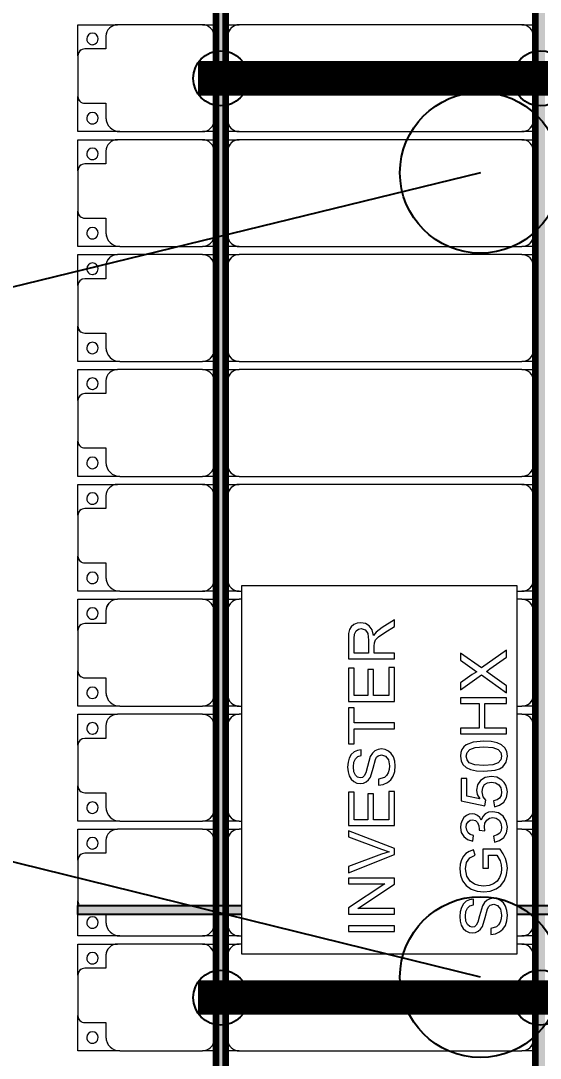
# Model space of a CAD drawing. Header units: millimetres. Extents: x 312848 to 517332, y -142134 to -35114.
# Drawn here: x 324284 to 326545, y -71592 to -67078 of the extents above; entities that cross this region are included whole.
import ezdxf

# ---------------------------------------------------------------- set-up
doc = ezdxf.new("R2010")
doc.units = ezdxf.units.MM
for name, color, linetype, lineweight in [('A-ANNO-DIMS', 211, 'Continuous', 9), ('A-ANNO-DIMS-500', 211, 'Continuous', 9), ('A-GENM', 13, 'Continuous', 9), ('S-BEAM', 12, 'Continuous', 9)]:
    doc.layers.add(name, color=color, linetype=linetype, lineweight=lineweight)
for name, color, linetype in [('GC-BICH NEO', 6, 'Continuous'), ('GC-DAY NEO', 5, 'Continuous'), ('GC-HOP 40x60 GIA CUONG', 1, 'Continuous')]:
    doc.layers.add(name, color=color, linetype=linetype)
doc.styles.add('Trebuchet MS', font='trebuc.ttf', dxfattribs={"width": 0.8, "height": 1500})
doc.dimstyles.new('Arc_Length_-_3mm_Trebuchet_MS_3', dxfattribs={"dimscale": 304.8, "dimtxt": 1546.42636, "dimasz": 1.64042, "dimexe": 2.46063, "dimexo": 2.46063, "dimgap": 0.492126, "dimtad": 1, "dimdec": 0, "dimrnd": 10, "dimzin": 0, "dimdsep": 46, "dimtxsty": 'Trebuchet MS', "dimblk1": 'OBLIQUE', "dimblk2": 'OBLIQUE', "dimsah": 1, "dimcen": 0.09, "dimdle": 1.64042, "dimazin": 0, "dimtfac": 1, "dimtdec": 4, "dimtix": 1, "dimtmove": 0, "dimatfit": 3, "dimfxl": 1, "dimtvp": 1, "dimtfill": 1, "dimtolj": 1, "dimtzin": 0, "dimarcsym": 2})

# ---------------------------------------------------------------- blocks, each defined once
blk = doc.blocks.new('Invester - SG-510HX-69669-KHUNG KẾT CẤU BÈ PIN 3')
at = {"layer": 'A-GENM', "color": 7}
for p, q in [((800, 600), (-800, 600)), ((-800, 600), (-800, -600)), ((800, -600), (800, 600)), ((-8, 136.5), (-25.7, 131.4)), ((11.6, 138.2), (-8, 136.5)), ((32.8, 136.5), (11.6, 138.2)), ((51.3, 131.1), (32.8, 136.5)), ((-678.2, 135.1), (-703.4, 135.1)), ((-703.4, 135.1), (-703.4, -65.8)), ((-678.2, -65.8), (-678.2, 135.1)), ((-601.1, 135.1), (-628, 135.1)), ((-628, 135.1), (-628, -65.8)), ((-602.9, -65.8), (-602.9, 93.4)), ((-602.9, 93.4), (-497.9, -65.8)), ((-496.2, -24.1), (-601.1, 135.1)), ((-471, 135.1), (-496.2, 135.1)), ((-496.2, 135.1), (-496.2, -24.1)), ((-471, -65.8), (-471, 135.1)), ((-420.8, 135.1), (-447.7, 135.1)), ((-447.7, 135.1), (-367.8, -65.8)), ((-367.3, -9.6), (-420.8, 135.1)), ((-292.1, 135.1), (-345.8, -9.6)), ((-341.9, -65.8), (-265.3, 135.1)), ((-265.3, 135.1), (-292.1, 135.1)), ((-97.5, 135.1), (-241.9, 135.1)), ((-241.9, 135.1), (-241.9, -65.8)), ((-216.8, 50.3), (-216.8, 110)), ((-216.8, 110), (-97.5, 110)), ((-97.5, 110), (-97.5, 135.1)), ((-57.6, 97.6), (-59.8, 82.9)), ((-51.1, 111.3), (-57.6, 97.6)), ((-40.4, 123), (-51.1, 111.3)), ((-25.7, 131.4), (-40.4, 123)), ((-34.7, 83.7), (-31.9, 95)), ((-31.9, 95), (-23.4, 104.5)), ((-23.4, 104.5), (-8.8, 111)), ((-8.8, 111), (12.5, 113.1)), ((12.5, 113.1), (33.4, 111)), ((33.4, 111), (48.4, 104.4)), ((48.4, 104.4), (58, 93.6)), ((66.5, 122.2), (51.3, 131.1)), ((58, 93.6), (62.6, 78.6)), ((77.8, 110), (66.5, 122.2)), ((84.9, 95.2), (77.8, 110)), ((87.7, 78.6), (84.9, 95.2)), ((269.8, 135.1), (112.9, 135.1)), ((112.9, 135.1), (112.9, 110)), ((112.9, 110), (178.8, 110)), ((178.8, 110), (178.8, -65.8)), ((203.9, -65.8), (203.9, 110)), ((203.9, 110), (269.8, 110)), ((269.8, 110), (269.8, 135.1)), ((442.5, 135.1), (298.1, 135.1)), ((298.1, 135.1), (298.1, -65.8)), ((323.2, 50.3), (323.2, 110)), ((323.2, 110), (442.5, 110)), ((442.5, 110), (442.5, 135.1)), ((569.9, 135.1), (483.3, 135.1)), ((483.3, 135.1), (483.3, -65.8)), ((508.4, 47.2), (508.4, 110)), ((508.4, 110), (570.9, 110)), ((593.1, 133.8), (569.9, 135.1)), ((570.9, 110), (590.8, 107.8)), ((590.8, 107.8), (604.5, 101.3)), ((610.1, 129.7), (593.1, 133.8)), ((604.5, 101.3), (612.5, 91.4)), ((622.4, 122.2), (610.1, 129.7)), ((612.5, 91.4), (615.1, 79.2)), ((632, 110.5), (622.4, 122.2)), ((638.2, 96), (632, 110.5)), ((640.2, 80.1), (638.2, 96)), ((-103.8, 50.3), (-216.8, 50.3)), ((-103.8, 25.2), (-103.8, 50.3)), ((-59.8, 82.9), (-58, 69.8)), ((-58, 69.8), (-52.8, 58)), ((-52.8, 58), (-43.9, 47.7)), ((-43.9, 47.7), (-31.4, 39.3)), ((-32.7, 74), (-34.7, 83.7)), ((-26.7, 66.2), (-32.7, 74)), ((-12.5, 59.3), (-26.7, 66.2)), ((14.3, 52.2), (-12.5, 59.3)), ((58.8, 39.6), (14.3, 52.2)), ((62.6, 78.6), (87.7, 78.6)), ((436.2, 50.3), (323.2, 50.3)), ((436.2, 25.2), (436.2, 50.3)), ((564.6, 47.2), (508.4, 47.2)), ((593.3, 50.8), (564.6, 47.2)), ((602.7, 55.4), (593.3, 50.8)), ((609.6, 62.1), (602.7, 55.4)), ((615.1, 79.2), (609.6, 62.1)), ((626.6, 43.9), (636.8, 60.3)), ((636.8, 60.3), (640.2, 80.1)), ((-216.8, -40.7), (-216.8, 25.2)), ((-216.8, 25.2), (-103.8, 25.2)), ((-66.1, 3.3), (-63.1, -17)), ((-41, 3.3), (-66.1, 3.3)), ((-32.9, -21.9), (-41, 3.3)), ((-31.4, 39.3), (8, 26.9)), ((8, 26.9), (44.5, 17.3)), ((44.5, 17.3), (55.2, 12.1)), ((55.2, 12.1), (61.6, 5.9)), ((73.1, 30.5), (58.8, 39.6)), ((61.6, 5.9), (65.8, -9.8)), ((83.1, 19.3), (73.1, 30.5)), ((88.9, 6), (83.1, 19.3)), ((90.9, -9.1), (88.9, 6)), ((323.2, -40.7), (323.2, 25.2)), ((323.2, 25.2), (436.2, 25.2)), ((508.4, -65.8), (508.4, 22.1)), ((508.4, 22.1), (538.7, 22.1)), ((538.7, 22.1), (553.3, 21.2)), ((553.3, 21.2), (565.2, 16.4)), ((565.2, 16.4), (578.5, 3.4)), ((578.5, 3.4), (597.4, -24.2)), ((584.6, 25.2), (609.3, 31.9)), ((598.9, 14.5), (584.6, 25.2)), ((619.2, -11.4), (598.9, 14.5)), ((609.3, 31.9), (626.6, 43.9)), ((-356.5, -42.3), (-367.3, -9.6)), ((-345.8, -9.6), (-356.5, -42.3)), ((-94.3, -40.7), (-216.8, -40.7)), ((-94.3, -65.8), (-94.3, -40.7)), ((-63.1, -17), (-55.2, -35.1)), ((-55.2, -35.1), (-43, -49.9)), ((-24.7, -30.8), (-32.9, -21.9)), ((-13.1, -37.8), (-24.7, -30.8)), ((1.1, -42.3), (-13.1, -37.8)), ((17, -43.8), (1.1, -42.3)), ((43.3, -39.2), (17, -43.8)), ((60.2, -26.6), (43.3, -39.2)), ((65.8, -9.8), (60.2, -26.6)), ((70.9, -51.7), (81.9, -39.2)), ((81.9, -39.2), (88.6, -24.6)), ((88.6, -24.6), (90.9, -9.1)), ((445.6, -40.7), (323.2, -40.7)), ((445.6, -65.8), (445.6, -40.7)), ((597.4, -24.2), (623.5, -65.8)), ((652.7, -65.8), (619.2, -11.4)), ((-703.4, -65.8), (-678.2, -65.8)), ((-628, -65.8), (-602.9, -65.8)), ((-497.9, -65.8), (-471, -65.8)), ((-367.8, -65.8), (-341.9, -65.8)), ((-241.9, -65.8), (-94.3, -65.8)), ((-43, -49.9), (-26.9, -60.5)), ((-26.9, -60.5), (-6.6, -66.8)), ((-6.6, -66.8), (18, -68.9)), ((18, -68.9), (38, -67)), ((38, -67), (56, -61.1)), ((56, -61.1), (70.9, -51.7)), ((178.8, -65.8), (203.9, -65.8)), ((298.1, -65.8), (445.6, -65.8)), ((483.3, -65.8), (508.4, -65.8)), ((623.5, -65.8), (652.7, -65.8)), ((-675.5, -356.5), (-690.2, -364.9)), ((-657.8, -351.4), (-675.5, -356.5)), ((-638.3, -349.7), (-657.8, -351.4)), ((-617.1, -351.4), (-638.3, -349.7)), ((-598.5, -356.8), (-617.1, -351.4)), ((-583.3, -365.7), (-598.5, -356.8)), ((-458.6, -352.7), (-483.3, -362)), ((-430.4, -349.7), (-458.6, -352.7)), ((-409.7, -351.4), (-430.4, -349.7)), ((-391.1, -356.8), (-409.7, -351.4)), ((-375.4, -365.3), (-391.1, -356.8)), ((-272.4, -356.3), (-290.4, -366.8)), ((-250.5, -352.8), (-272.4, -356.3)), ((-234.7, -354.5), (-250.5, -352.8)), ((-220.2, -359.7), (-234.7, -354.5)), ((-208, -367.8), (-220.2, -359.7)), ((-135.1, -355.9), (-157.1, -459.5)), ((-37.8, -355.9), (-135.1, -355.9)), ((-37.8, -381), (-37.8, -355.9)), ((39.3, -355.5), (22.9, -363.7)), ((59.5, -352.8), (39.3, -355.5)), ((75, -354.4), (59.5, -352.8)), ((88.8, -359.3), (75, -354.4)), ((100.4, -367.2), (88.8, -359.3)), ((181.9, -352.8), (156.8, -352.8)), ((156.8, -352.8), (156.8, -553.7)), ((181.9, -434.4), (181.9, -352.8)), ((313.8, -352.8), (288.7, -352.8)), ((288.7, -352.8), (288.7, -434.4)), ((313.8, -553.7), (313.8, -352.8)), ((378.4, -352.8), (348.3, -352.8)), ((348.3, -352.8), (413.1, -444.2)), ((414.9, -404.3), (378.4, -352.8)), ((477.8, -352.8), (441.6, -403.9)), ((443.5, -444.6), (508.4, -352.8)), ((508.4, -352.8), (477.8, -352.8)), ((-707.5, -390.3), (-709.6, -405)), ((-709.6, -405), (-707.9, -418.1)), ((-700.9, -376.6), (-707.5, -390.3)), ((-690.2, -364.9), (-700.9, -376.6)), ((-684.5, -404.2), (-681.7, -392.9)), ((-682.5, -413.9), (-684.5, -404.2)), ((-681.7, -392.9), (-673.2, -383.4)), ((-673.2, -383.4), (-658.6, -376.9)), ((-658.6, -376.9), (-637.3, -374.8)), ((-637.3, -374.8), (-616.4, -376.9)), ((-616.4, -376.9), (-601.4, -383.5)), ((-601.4, -383.5), (-591.8, -394.3)), ((-591.8, -394.3), (-587.2, -409.3)), ((-572, -377.9), (-583.3, -365.7)), ((-564.9, -392.7), (-572, -377.9)), ((-562.1, -409.3), (-564.9, -392.7)), ((-518.5, -399.6), (-527.6, -425.9)), ((-503.5, -377.5), (-518.5, -399.6)), ((-483.3, -362), (-503.5, -377.5)), ((-497.7, -413.8), (-484.8, -394.4)), ((-484.8, -394.4), (-462.9, -380.2)), ((-462.9, -380.2), (-430.8, -374.8)), ((-430.8, -374.8), (-402.5, -379.8)), ((-402.5, -379.8), (-383, -393.2)), ((-383, -393.2), (-371.5, -416.4)), ((-363.6, -376.7), (-375.4, -365.3)), ((-354.8, -391.3), (-363.6, -376.7)), ((-348.4, -409.9), (-354.8, -391.3)), ((-303.6, -383.6), (-310.9, -406.2)), ((-310.9, -406.2), (-285.8, -409.3)), ((-290.4, -366.8), (-303.6, -383.6)), ((-285.8, -409.3), (-281.4, -395.6)), ((-281.4, -395.6), (-273.5, -385.8)), ((-273.5, -385.8), (-262.8, -379.9)), ((-262.8, -379.9), (-249.6, -377.9)), ((-249.6, -377.9), (-236.4, -379.8)), ((-236.4, -379.8), (-225.9, -385.7)), ((-225.9, -385.7), (-219.1, -394.5)), ((-216.8, -405.3), (-219.9, -418.3)), ((-219.1, -394.5), (-216.8, -405.3)), ((-199, -378.5), (-208, -367.8)), ((-193.5, -390.8), (-199, -378.5)), ((-191.7, -403.9), (-193.5, -390.8)), ((-193.4, -416), (-191.7, -403.9)), ((-125.6, -436.4), (-114.8, -381)), ((-114.8, -381), (-37.8, -381)), ((0.9, -397.1), (-4.6, -422.7)), ((10.1, -377.5), (0.9, -397.1)), ((22.9, -363.7), (10.1, -377.5)), ((21.7, -415.8), (30.8, -391.3)), ((30.8, -391.3), (43.5, -381.3)), ((43.5, -381.3), (59.2, -377.9)), ((59.2, -377.9), (75.8, -381.7)), ((75.8, -381.7), (88.9, -393.2)), ((88.9, -393.2), (97.5, -416.2)), ((109.1, -377.9), (100.4, -367.2)), ((120.8, -407.7), (109.1, -377.9)), ((427.2, -424.4), (414.9, -404.3)), ((441.6, -403.9), (427.2, -424.4)), ((-707.9, -418.1), (-702.6, -429.9)), ((-702.6, -429.9), (-693.7, -440.2)), ((-693.7, -440.2), (-681.2, -448.6)), ((-676.5, -421.7), (-682.5, -413.9)), ((-681.2, -448.6), (-641.9, -461)), ((-662.3, -428.6), (-676.5, -421.7)), ((-635.5, -435.7), (-662.3, -428.6)), ((-591.1, -448.3), (-635.5, -435.7)), ((-576.8, -457.4), (-591.1, -448.3)), ((-587.2, -409.3), (-562.1, -409.3)), ((-527.6, -425.9), (-530.7, -454.2)), ((-505.6, -453.2), (-503.6, -432.7)), ((-503.6, -432.7), (-497.7, -413.8)), ((-345.5, -450.1), (-427.1, -450.1)), ((-427.1, -450.1), (-427.1, -475.2)), ((-371.5, -416.4), (-348.4, -409.9)), ((-345.5, -525.2), (-345.5, -450.1)), ((-261.9, -434.4), (-264.7, -459.5)), ((-257.9, -434.7), (-261.9, -434.4)), ((-242.9, -432.9), (-257.9, -434.7)), ((-229.4, -427.5), (-242.9, -432.9)), ((-219.9, -418.3), (-229.4, -427.5)), ((-219.2, -443.6), (-207.3, -436.4)), ((-203.5, -450), (-219.2, -443.6)), ((-207.3, -436.4), (-198.6, -427)), ((-191.9, -460.8), (-203.5, -450)), ((-198.6, -427), (-193.4, -416)), ((-132, -462.7), (-117.9, -451.3)), ((-107.7, -425.5), (-125.6, -436.4)), ((-117.9, -451.3), (-95.9, -447)), ((-88.9, -421.9), (-107.7, -425.5)), ((-95.9, -447), (-77.3, -449.7)), ((-65.4, -426.4), (-88.9, -421.9)), ((-77.3, -449.7), (-64, -457.9)), ((-45.9, -439.9), (-65.4, -426.4)), ((-32.8, -460.4), (-45.9, -439.9)), ((-4.6, -422.7), (-6.4, -454.9)), ((18.7, -454.8), (21.7, -415.8)), ((97.5, -416.2), (100.3, -454.8)), ((125.4, -454.9), (120.8, -407.7)), ((288.7, -434.4), (181.9, -434.4)), ((413.1, -444.2), (335.7, -553.7)), ((521, -553.7), (443.5, -444.6)), ((-715.9, -484.6), (-712.9, -504.9)), ((-690.8, -484.6), (-715.9, -484.6)), ((-682.7, -509.8), (-690.8, -484.6)), ((-641.9, -461), (-605.3, -470.6)), ((-605.3, -470.6), (-594.6, -475.8)), ((-594.6, -475.8), (-588.2, -482)), ((-588.2, -482), (-584.1, -497.7)), ((-566.8, -468.6), (-576.8, -457.4)), ((-560.9, -481.9), (-566.8, -468.6)), ((-558.9, -497), (-560.9, -481.9)), ((-530.7, -454.2), (-527.6, -482.3)), ((-527.6, -482.3), (-518.4, -507.6)), ((-503.2, -477.2), (-505.6, -453.2)), ((-496.1, -497), (-503.2, -477.2)), ((-427.1, -475.2), (-370.6, -475.2)), ((-370.6, -475.2), (-370.6, -511.5)), ((-264.7, -459.5), (-247.1, -456.8)), ((-247.1, -456.8), (-231.3, -459.3)), ((-231.3, -459.3), (-218.6, -467.1)), ((-218.6, -467.1), (-210.2, -478.7)), ((-210.2, -478.7), (-207.4, -493)), ((-207.4, -493), (-210.2, -508.1)), ((-184.6, -475.5), (-191.9, -460.8)), ((-187, -517.9), (-182.2, -493.5)), ((-182.2, -493.5), (-184.6, -475.5)), ((-157.1, -459.5), (-132, -462.7)), ((-64, -457.9), (-56.2, -470.8)), ((-53.5, -487.7), (-56.3, -505.7)), ((-56.2, -470.8), (-53.5, -487.7)), ((-28.4, -486.2), (-32.8, -460.4)), ((-32.3, -511.3), (-28.4, -486.2)), ((-6.4, -454.9), (-1.4, -503.7)), ((21.6, -494.3), (18.7, -454.8)), ((30.4, -517.2), (21.6, -494.3)), ((97.4, -494.3), (88.5, -517.1)), ((100.3, -454.8), (97.4, -494.3)), ((118.1, -512.4), (123.6, -486.8)), ((123.6, -486.8), (125.4, -454.9)), ((181.9, -553.7), (181.9, -459.5)), ((181.9, -459.5), (288.7, -459.5)), ((288.7, -459.5), (288.7, -553.7)), ((366.3, -553.7), (416.7, -482.4)), ((416.7, -482.4), (428.4, -465.9)), ((428.4, -465.9), (439.2, -481)), ((439.2, -481), (490.8, -553.7)), ((-712.9, -504.9), (-705.1, -523)), ((-705.1, -523), (-692.8, -537.8)), ((-692.8, -537.8), (-676.7, -548.4)), ((-674.6, -518.7), (-682.7, -509.8)), ((-662.9, -525.7), (-674.6, -518.7)), ((-648.7, -530.2), (-662.9, -525.7)), ((-632.8, -531.7), (-648.7, -530.2)), ((-606.6, -527.1), (-632.8, -531.7)), ((-589.6, -514.5), (-606.6, -527.1)), ((-593.8, -549), (-578.9, -539.6)), ((-584.1, -497.7), (-589.6, -514.5)), ((-578.9, -539.6), (-567.9, -527.1)), ((-567.9, -527.1), (-561.2, -512.5)), ((-561.2, -512.5), (-558.9, -497)), ((-518.4, -507.6), (-503.2, -528.8)), ((-503.2, -528.8), (-482, -544.2)), ((-484.6, -512.3), (-496.1, -497)), ((-468.7, -523.2), (-484.6, -512.3)), ((-450.1, -529.6), (-468.7, -523.2)), ((-430.4, -531.7), (-450.1, -529.6)), ((-413, -530.1), (-430.4, -531.7)), ((-396, -525.3), (-413, -530.1)), ((-370.6, -511.5), (-396, -525.3)), ((-385.8, -548.9), (-365.3, -539)), ((-365.3, -539), (-345.5, -525.2)), ((-289, -497.2), (-314.1, -500.3)), ((-314.1, -500.3), (-307.9, -523)), ((-307.9, -523), (-294.1, -541.1)), ((-294.1, -541.1), (-274.4, -552.9)), ((-283.3, -513), (-289, -497.2)), ((-275.1, -523.6), (-283.3, -513)), ((-263.9, -529.7), (-275.1, -523.6)), ((-249.2, -531.7), (-263.9, -529.7)), ((-232, -528.9), (-249.2, -531.7)), ((-218.7, -520.6), (-232, -528.9)), ((-223.2, -552.2), (-201.5, -538.4)), ((-210.2, -508.1), (-218.7, -520.6)), ((-201.5, -538.4), (-187, -517.9)), ((-135.1, -497.2), (-160.3, -500.3)), ((-160.3, -500.3), (-154.1, -523.4)), ((-154.1, -523.4), (-140.7, -541.4)), ((-140.7, -541.4), (-121, -553)), ((-130.5, -512.3), (-135.1, -497.2)), ((-122.5, -523.1), (-130.5, -512.3)), ((-111.1, -529.6), (-122.5, -523.1)), ((-96.3, -531.7), (-111.1, -529.6)), ((-78.2, -528.7), (-96.3, -531.7)), ((-64.8, -519.7), (-78.2, -528.7)), ((-56.3, -505.7), (-64.8, -519.7)), ((-54.6, -543.3), (-44.2, -532.8)), ((-44.2, -532.8), (-32.3, -511.3)), ((-1.4, -503.7), (4.8, -522.6)), ((4.8, -522.6), (13.6, -537.7)), ((13.6, -537.7), (33.4, -552.1)), ((43.6, -528.1), (30.4, -517.2)), ((59.5, -531.7), (43.6, -528.1)), ((75.4, -528.1), (59.5, -531.7)), ((88.5, -517.1), (75.4, -528.1)), ((96.2, -545.8), (109, -532)), ((109, -532), (118.1, -512.4)), ((-676.7, -548.4), (-656.4, -554.7)), ((-656.4, -554.7), (-631.8, -556.8)), ((-631.8, -556.8), (-611.8, -554.9)), ((-611.8, -554.9), (-593.8, -549)), ((-482, -544.2), (-456.5, -553.7)), ((-456.5, -553.7), (-428.4, -556.8)), ((-428.4, -556.8), (-406.8, -554.9)), ((-406.8, -554.9), (-385.8, -548.9)), ((-274.4, -552.9), (-250.1, -556.8)), ((-250.1, -556.8), (-223.2, -552.2)), ((-121, -553), (-96.3, -556.8)), ((-96.3, -556.8), (-80.7, -555.3)), ((-80.7, -555.3), (-66.8, -550.8)), ((-66.8, -550.8), (-54.6, -543.3)), ((33.4, -552.1), (59.5, -556.8)), ((59.5, -556.8), (79.8, -554.1)), ((79.8, -554.1), (96.2, -545.8)), ((156.8, -553.7), (181.9, -553.7)), ((288.7, -553.7), (313.8, -553.7)), ((335.7, -553.7), (366.3, -553.7)), ((490.8, -553.7), (521, -553.7)), ((-800, -600), (800, -600))]:
    blk.add_line(p, q, dxfattribs=at)
blk = doc.blocks.new('Dầm C52 - Hộp 40x60-V19-KHUNG KẾT CẤU BÈ PIN 3')
at = {"layer": 'S-BEAM', "lineweight": 25}
h = blk.add_hatch(color=4, dxfattribs=at)
h.paths.add_polyline_path([(37512.3, -20), (37702.2, -20), (37702.2, 20), (-35790, 20), (-35790, -20), (37035.7, -20)])
h.paths.add_polyline_path([(-36990, -20), (-36990, 20), (-37702.2, 20), (-37702.2, -20), (-37310.3, -20)])
at = {"layer": 'S-BEAM', "color": 4, "lineweight": 25}
for p, q in [((-37702.2, -20), (-37702.2, 20)), ((-37702.2, 20), (-36990, 20)), ((-35790, 20), (37702.2, 20)), ((-36990, -20), (-37702.2, -20)), ((37702.2, -20), (-35790, -20))]:
    blk.add_line(p, q, dxfattribs=at)
blk = doc.blocks.new('Dải phao đi lại kèm đỡ invester - DẢI PHAO ĐI LẠI-68882-KHUNG KẾT CẤU BÈ PIN 3')
at = {"layer": 'A-GENM', "color": 7}
for p, q in [((61758.4, 1312.2), (61911.8, 1312.2)), ((61758.4, 1129.7), (61758.4, 1312.2)), ((62088.2, 1312.2), (61911.8, 1312.2)), ((62088.2, 1312.2), (62223.4, 1312.2)), ((62223.4, 1312.2), (62223.4, 1139.7)), ((62258.4, 1312.2), (62351.2, 1312.2)), ((62258.4, 1129.7), (62258.4, 1312.2)), ((62391.2, 1312.2), (62411.8, 1312.2)), ((62588.2, 1312.2), (62411.8, 1312.2)), ((62588.2, 1312.2), (62723.4, 1312.2)), ((62723.4, 1312.2), (62723.4, 1139.7)), ((62758.4, 1312.2), (62911.8, 1312.2)), ((62758.4, 1129.7), (62758.4, 1312.2)), ((63088.2, 1312.2), (62911.8, 1312.2)), ((63088.2, 1312.2), (63223.4, 1312.2)), ((63223.4, 1312.2), (63223.4, 1139.7)), ((63258.4, 1312.2), (63411.8, 1312.2)), ((63258.4, 1129.7), (63258.4, 1312.2)), ((63588.2, 1312.2), (63411.8, 1312.2)), ((63588.2, 1312.2), (63723.4, 1312.2)), ((63723.4, 1312.2), (63723.4, 1139.7)), ((63758.4, 1312.2), (63911.8, 1312.2)), ((63758.4, 1129.7), (63758.4, 1312.2)), ((64088.2, 1312.2), (63911.8, 1312.2)), ((64089.8, 1312.2), (64223.4, 1312.2)), ((64223.4, 1312.2), (64223.4, 1139.7)), ((64258.4, 1312.2), (64411.8, 1312.2)), ((64258.4, 1129.7), (64258.4, 1312.2)), ((64588.2, 1312.2), (64411.8, 1312.2)), ((64588.2, 1312.2), (64723.4, 1312.2)), ((64723.4, 1312.2), (64723.4, 1139.7)), ((64758.4, 1312.2), (64911.8, 1312.2)), ((64758.4, 1129.7), (64758.4, 1312.2)), ((65088.2, 1312.2), (64911.8, 1312.2)), ((65088.2, 1312.2), (65223.4, 1312.2)), ((65223.4, 1312.2), (65223.4, 1139.7)), ((65258.4, 1312.2), (65411.8, 1312.2)), ((65258.4, 1129.7), (65258.4, 1312.2)), ((65588.2, 1312.2), (65411.8, 1312.2)), ((65588.2, 1312.2), (65723.4, 1312.2)), ((65723.4, 1312.2), (65723.4, 1139.7)), ((65758.4, 1312.2), (65911.8, 1312.2)), ((65758.4, 1129.7), (65758.4, 1312.2)), ((66088.2, 1312.2), (65911.8, 1312.2)), ((66088.2, 1312.2), (66223.4, 1312.2)), ((66223.4, 1312.2), (66223.4, 1139.7)), ((61881.8, 1282.2), (61881.8, 1189.7)), ((62118.2, 1189.7), (62118.2, 1282.2)), ((62618.2, 1189.7), (62618.2, 1282.2)), ((62881.8, 1282.2), (62881.8, 1189.7)), ((63118.2, 1189.7), (63118.2, 1282.2)), ((63381.8, 1282.2), (63381.8, 1189.7)), ((63618.2, 1189.7), (63618.2, 1282.2)), ((63881.8, 1282.2), (63881.8, 1189.7)), ((64118.2, 1189.7), (64118.2, 1282.2)), ((64381.8, 1282.2), (64381.8, 1189.7)), ((64618.2, 1189.7), (64618.2, 1282.2)), ((64881.8, 1282.2), (64881.8, 1189.7)), ((65118.2, 1189.7), (65118.2, 1282.2)), ((65381.8, 1282.2), (65381.8, 1189.7)), ((65618.2, 1189.7), (65618.2, 1282.2)), ((65881.8, 1282.2), (65881.8, 1189.7)), ((66118.2, 1189.7), (66118.2, 1282.2)), ((61881.8, 1189.7), (61818.4, 1189.7)), ((62173.4, 1189.7), (62118.2, 1189.7)), ((62351.2, 1189.7), (62318.4, 1189.7)), ((62673.4, 1189.7), (62618.2, 1189.7)), ((62881.8, 1189.7), (62818.4, 1189.7)), ((63173.4, 1189.7), (63118.2, 1189.7)), ((63381.8, 1189.7), (63318.4, 1189.7)), ((63673.4, 1189.7), (63618.2, 1189.7)), ((63881.8, 1189.7), (63818.4, 1189.7)), ((64173.4, 1189.7), (64118.2, 1189.7)), ((64381.8, 1189.7), (64318.4, 1189.7)), ((64673.4, 1189.7), (64618.2, 1189.7)), ((64881.8, 1189.7), (64818.4, 1189.7)), ((65173.4, 1189.7), (65118.2, 1189.7)), ((65381.8, 1189.7), (65318.4, 1189.7)), ((65673.4, 1189.7), (65618.2, 1189.7)), ((65881.8, 1189.7), (65818.4, 1189.7)), ((66173.4, 1189.7), (66118.2, 1189.7)), ((61758.4, 1129.7), (61758.4, 769.7)), ((62223.4, 769.7), (62223.4, 1139.7)), ((62258.4, 1129.7), (62258.4, 769.7)), ((62723.4, 769.7), (62723.4, 1139.7)), ((62758.4, 1129.7), (62758.4, 769.7)), ((63223.4, 769.7), (63223.4, 1139.7)), ((63258.4, 1129.7), (63258.4, 769.7)), ((63723.4, 769.7), (63723.4, 1139.7)), ((63758.4, 1129.7), (63758.4, 769.7)), ((64223.4, 769.7), (64223.4, 1139.7)), ((64258.4, 1129.7), (64258.4, 769.7)), ((64723.4, 769.7), (64723.4, 1139.7)), ((64758.4, 1129.7), (64758.4, 769.7)), ((65223.4, 769.7), (65223.4, 1139.7)), ((65258.4, 1129.7), (65258.4, 769.7)), ((65723.4, 769.7), (65723.4, 1139.7)), ((65758.4, 1129.7), (65758.4, 769.7)), ((66223.4, 769.7), (66223.4, 1139.7)), ((61758.4, 710), (61758.4, 769.7)), ((62223.4, 769.7), (62223.4, 710)), ((62258.4, 710), (62258.4, 769.7)), ((62723.4, 769.7), (62723.4, 710)), ((62758.4, 710), (62758.4, 769.7)), ((63223.4, 769.7), (63223.4, 710)), ((63258.4, 710), (63258.4, 769.7)), ((63723.4, 769.7), (63723.4, 710)), ((63758.4, 710), (63758.4, 769.7)), ((64223.4, 769.7), (64223.4, 710)), ((64258.4, 710), (64258.4, 769.7)), ((64723.4, 769.7), (64723.4, 710)), ((64758.4, 710), (64758.4, 769.7)), ((65223.4, 769.7), (65223.4, 710)), ((65258.4, 710), (65258.4, 769.7)), ((65723.4, 769.7), (65723.4, 710)), ((65758.4, 710), (65758.4, 769.7)), ((66223.4, 769.7), (66223.4, 710)), ((61808.4, 719.7), (62173.4, 719.7)), ((62308.4, 719.7), (62351.2, 719.7)), ((62391.2, 719.7), (62673.4, 719.7)), ((62808.4, 719.7), (63173.4, 719.7)), ((63308.4, 719.7), (63673.4, 719.7)), ((63808.4, 719.7), (64173.4, 719.7)), ((64308.4, 719.7), (64673.4, 719.7)), ((64808.4, 719.7), (65173.4, 719.7)), ((65308.4, 719.7), (65673.4, 719.7)), ((65808.4, 719.7), (66173.4, 719.7)), ((61758.4, 610.3), (61758.4, 670)), ((62173.4, 660.3), (61808.4, 660.3)), ((62223.4, 670), (62223.4, 610.3)), ((62258.4, 610.3), (62258.4, 670)), ((62351.2, 660.3), (62308.4, 660.3)), ((62673.4, 660.3), (62391.2, 660.3)), ((62723.4, 670), (62723.4, 610.3)), ((62758.4, 610.3), (62758.4, 670)), ((63173.4, 660.3), (62808.4, 660.3)), ((63223.4, 670), (63223.4, 610.3)), ((63258.4, 610.3), (63258.4, 670)), ((63673.4, 660.3), (63308.4, 660.3)), ((63723.4, 670), (63723.4, 610.3)), ((63758.4, 610.3), (63758.4, 670)), ((64173.4, 660.3), (63808.4, 660.3)), ((64223.4, 670), (64223.4, 610.3)), ((64258.4, 610.3), (64258.4, 670)), ((64673.4, 660.3), (64308.4, 660.3)), ((64723.4, 670), (64723.4, 610.3)), ((64758.4, 610.3), (64758.4, 670)), ((65173.4, 660.3), (64808.4, 660.3)), ((65223.4, 670), (65223.4, 610.3)), ((65258.4, 610.3), (65258.4, 670)), ((65673.4, 660.3), (65308.4, 660.3)), ((65723.4, 670), (65723.4, 610.3)), ((65758.4, 610.3), (65758.4, 670)), ((66173.4, 660.3), (65808.4, 660.3)), ((66223.4, 670), (66223.4, 610.3)), ((61758.4, 610.3), (61758.4, -620.3)), ((62223.4, 600), (62223.4, 610.3)), ((62258.4, 610.3), (62258.4, 600)), ((62723.4, 600), (62723.4, 610.3)), ((62758.4, 610.3), (62758.4, 600)), ((63223.4, 600), (63223.4, 610.3)), ((63258.4, 610.3), (63258.4, 600)), ((63723.4, 600), (63723.4, 610.3)), ((63758.4, 610.3), (63758.4, 600)), ((64223.4, -620.3), (64223.4, 610.3)), ((64258.4, 610.3), (64258.4, -620.3)), ((64723.4, -620.3), (64723.4, 610.3)), ((64758.4, 610.3), (64758.4, -620.3)), ((65223.4, -620.3), (65223.4, 610.3)), ((65258.4, 610.3), (65258.4, -620.3)), ((65723.4, -620.3), (65723.4, 610.3)), ((65758.4, 610.3), (65758.4, -620.3)), ((66223.4, -620.3), (66223.4, 610.3)), ((61758.4, -680), (61758.4, -620.3)), ((62223.4, -620.3), (62223.4, -600)), ((62223.4, -620.3), (62223.4, -680)), ((62258.4, -600), (62258.4, -620.3)), ((62258.4, -680), (62258.4, -620.3)), ((62723.4, -620.3), (62723.4, -600)), ((62723.4, -620.3), (62723.4, -680)), ((62758.4, -600), (62758.4, -620.3)), ((62758.4, -680), (62758.4, -620.3)), ((63223.4, -620.3), (63223.4, -600)), ((63223.4, -620.3), (63223.4, -680)), ((63258.4, -600), (63258.4, -620.3)), ((63258.4, -680), (63258.4, -620.3)), ((63723.4, -620.3), (63723.4, -600)), ((63723.4, -620.3), (63723.4, -680)), ((63758.4, -600), (63758.4, -620.3)), ((63758.4, -680), (63758.4, -620.3)), ((64223.4, -620.3), (64223.4, -680)), ((64258.4, -680), (64258.4, -620.3)), ((64723.4, -620.3), (64723.4, -680)), ((64758.4, -680), (64758.4, -620.3)), ((65223.4, -620.3), (65223.4, -680)), ((65258.4, -680), (65258.4, -620.3)), ((65723.4, -620.3), (65723.4, -680)), ((65758.4, -680), (65758.4, -620.3)), ((66223.4, -620.3), (66223.4, -680)), ((61808.4, -670.3), (62173.4, -670.3)), ((62308.4, -670.3), (62351.2, -670.3)), ((62391.2, -670.3), (62673.4, -670.3)), ((62808.4, -670.3), (63173.4, -670.3)), ((63308.4, -670.3), (63673.4, -670.3)), ((63808.4, -670.3), (64173.4, -670.3)), ((64308.4, -670.3), (64673.4, -670.3)), ((64808.4, -670.3), (65173.4, -670.3)), ((65308.4, -670.3), (65673.4, -670.3)), ((65808.4, -670.3), (66173.4, -670.3))]:
    blk.add_line(p, q, dxfattribs=at)
for centre, radius, start, end in [((61911.8, 1282.2), 30, 90, 180), ((61911.8, 1282.2), 30, 90, 150), ((62088.2, 1282.2), 30, 0, 90), ((62088.2, 1282.2), 30, 30, 90), ((62411.8, 1282.2), 30, 90, 120), ((62411.8, 1282.2), 30, 90, 120), ((62588.2, 1282.2), 30, 0, 90), ((62588.2, 1282.2), 30, 30, 90), ((62911.8, 1282.2), 30, 90, 180), ((62911.8, 1282.2), 30, 90, 150), ((63088.2, 1282.2), 30, 360, 90), ((63088.2, 1282.2), 30, 30, 90), ((63411.8, 1282.2), 30, 90, 180), ((63411.8, 1282.2), 30, 90, 150), ((63588.2, 1282.2), 30, 360, 90), ((63588.2, 1282.2), 30, 30, 90), ((63911.8, 1282.2), 30, 90, 180), ((63911.8, 1282.2), 30, 90, 150), ((64088.2, 1282.2), 30, 360, 90), ((64088.2, 1282.2), 30, 30, 87.0359), ((64411.8, 1282.2), 30, 90, 180), ((64411.8, 1282.2), 30, 90, 150), ((64588.2, 1282.2), 30, 0, 90), ((64588.2, 1282.2), 30, 30, 90), ((64911.8, 1282.2), 30, 90, 180), ((64911.8, 1282.2), 30, 90, 150), ((65088.2, 1282.2), 30, 0, 90), ((65088.2, 1282.2), 30, 30, 90), ((65411.8, 1282.2), 30, 90, 180), ((65411.8, 1282.2), 30, 90, 150), ((65588.2, 1282.2), 30, 0, 90), ((65588.2, 1282.2), 30, 30, 90), ((65911.8, 1282.2), 30, 90, 180), ((65911.8, 1282.2), 30, 90, 150), ((66088.2, 1282.2), 30, 360, 90), ((66088.2, 1282.2), 30, 30, 90), ((61816.8, 1248.6), 25, 90, 270), ((61816.8, 1248.6), 25, 270, 90), ((62161.8, 1248.6), 25, 90, 270), ((62161.8, 1248.6), 25, 270, 90), ((62316.8, 1248.6), 25, 90, 270), ((62316.8, 1248.6), 25, 270, 90), ((62661.8, 1248.6), 25, 90, 270), ((62661.8, 1248.6), 25, 270, 90), ((62816.8, 1248.6), 25, 90, 270), ((62816.8, 1248.6), 25, 270, 90), ((63161.8, 1248.6), 25, 90, 270), ((63161.8, 1248.6), 25, 270, 90), ((63316.8, 1248.6), 25, 90, 270), ((63316.8, 1248.6), 25, 270, 90), ((63661.8, 1248.6), 25, 90, 270), ((63661.8, 1248.6), 25, 270, 90), ((63816.8, 1248.6), 25, 90, 270), ((63816.8, 1248.6), 25, 270, 90), ((64161.8, 1248.6), 25, 90, 270), ((64161.8, 1248.6), 25, 270, 90), ((64316.8, 1248.6), 25, 90, 270), ((64316.8, 1248.6), 25, 270, 90), ((64661.8, 1248.6), 25, 90, 270), ((64661.8, 1248.6), 25, 270, 90), ((64816.8, 1248.6), 25, 90, 270), ((64816.8, 1248.6), 25, 270, 90), ((65161.8, 1248.6), 25, 90, 270), ((65161.8, 1248.6), 25, 270, 90), ((65316.8, 1248.6), 25, 90, 270), ((65316.8, 1248.6), 25, 270, 90), ((65661.8, 1248.6), 25, 90, 270), ((65661.8, 1248.6), 25, 270, 90), ((65816.8, 1248.6), 25, 90, 270), ((65816.8, 1248.6), 25, 270, 90), ((66161.8, 1248.6), 25, 90, 270), ((66161.8, 1248.6), 25, 270, 90), ((62161.8, 1248.6), 25, 180, 195), ((62661.8, 1248.6), 25, 180, 195), ((63161.8, 1248.6), 25, 180, 195), ((63661.8, 1248.6), 25, 180, 195), ((64161.8, 1248.6), 25, 180, 195), ((64661.8, 1248.6), 25, 180, 195), ((65161.8, 1248.6), 25, 180, 195), ((65661.8, 1248.6), 25, 180, 195), ((66161.8, 1248.6), 25, 180, 195), ((61818.4, 1129.7), 60, 90, 180), ((61818.4, 1129.7), 60, 90, 115.685), ((62173.4, 1139.7), 50, 0, 90), ((62173.4, 1139.7), 50, 45, 87.652), ((62318.4, 1129.7), 60, 90, 180), ((62318.4, 1129.7), 60, 90, 120), ((62673.4, 1139.7), 50, 360, 90), ((62673.4, 1139.7), 50, 45, 90), ((62818.4, 1129.7), 60, 90, 180), ((62818.4, 1129.7), 60, 90, 120), ((63173.4, 1139.7), 50, 360, 90), ((63173.4, 1139.7), 50, 45, 90), ((63318.4, 1129.7), 60, 90, 180), ((63318.4, 1129.7), 60, 90, 120), ((63673.4, 1139.7), 50, 360, 90), ((63673.4, 1139.7), 50, 47.72, 90), ((63818.4, 1129.7), 60, 90, 180), ((63818.4, 1129.7), 60, 90, 120), ((64173.4, 1139.7), 50, 0, 90), ((64173.4, 1139.7), 50, 45, 90), ((64318.4, 1129.7), 60, 90, 180), ((64318.4, 1129.7), 60, 90, 120), ((64673.4, 1139.7), 50, 0, 90), ((64673.4, 1139.7), 50, 45, 90), ((64818.4, 1129.7), 60, 90, 180), ((64818.4, 1129.7), 60, 90, 120), ((65173.4, 1139.7), 50, 0, 90), ((65173.4, 1139.7), 50, 45, 90), ((65318.4, 1129.7), 60, 90, 180), ((65318.4, 1129.7), 60, 90, 120), ((65673.4, 1139.7), 50, 0, 90), ((65673.4, 1139.7), 50, 45, 90), ((65818.4, 1129.7), 60, 90, 180), ((65818.4, 1129.7), 60, 90, 120), ((66173.4, 1139.7), 50, 0, 90), ((66173.4, 1139.7), 50, 45, 90), ((61808.4, 769.7), 50, 180, 270), ((62173.4, 769.7), 50, 270, 0), ((62308.4, 769.7), 50, 180, 270), ((62673.4, 769.7), 50, 270, 0), ((62808.4, 769.7), 50, 180, 270), ((63173.4, 769.7), 50, 270, 0), ((63308.4, 769.7), 50, 180, 270), ((63673.4, 769.7), 50, 270, 360), ((63808.4, 769.7), 50, 180, 270), ((64173.4, 769.7), 50, 270, 360), ((64308.4, 769.7), 50, 180, 270), ((64673.4, 769.7), 50, 270, 0), ((64808.4, 769.7), 50, 180, 270), ((65173.4, 769.7), 50, 270, 360), ((65308.4, 769.7), 50, 180, 270), ((65673.4, 769.7), 50, 270, 360), ((65808.4, 769.7), 50, 180, 270), ((66173.4, 769.7), 50, 270, 0), ((61808.4, 769.7), 50, 225, 270), ((62173.4, 769.7), 50, 272.348, 315), ((62308.4, 769.7), 50, 225, 270), ((62673.4, 769.7), 50, 270, 315), ((62808.4, 769.7), 50, 225, 270), ((63173.4, 769.7), 50, 270, 315), ((63308.4, 769.7), 50, 225, 270), ((63673.4, 769.7), 50, 270, 312.28), ((63808.4, 769.7), 50, 225, 270), ((64173.4, 769.7), 50, 270, 315), ((64308.4, 769.7), 50, 225, 270), ((64673.4, 769.7), 50, 270, 315), ((64808.4, 769.7), 50, 225, 270), ((65173.4, 769.7), 50, 270, 315), ((65308.4, 769.7), 50, 225, 270), ((65673.4, 769.7), 50, 270, 315), ((65808.4, 769.7), 50, 225, 270), ((66173.4, 769.7), 50, 270, 315), ((61808.4, 610.3), 50, 90, 180), ((61808.4, 610.3), 50, 108.6026, 180), ((62173.4, 610.3), 50, 360, 90), ((62173.4, 610.3), 50, 15, 87.652), ((62308.4, 610.3), 50, 90, 180), ((62308.4, 610.3), 50, 105, 180), ((62673.4, 610.3), 50, 360, 90), ((62673.4, 610.3), 50, 15, 90), ((62808.4, 610.3), 50, 90, 180), ((62808.4, 610.3), 50, 105, 180), ((63173.4, 610.3), 50, 0, 90), ((63173.4, 610.3), 50, 15, 90), ((63308.4, 610.3), 50, 90, 180), ((63308.4, 610.3), 50, 105, 180), ((63673.4, 610.3), 50, 360, 90), ((63673.4, 610.3), 50, 47.72, 90), ((63673.4, 610.3), 50, 15, 45), ((63808.4, 610.3), 50, 90, 180), ((63808.4, 610.3), 50, 105, 180), ((64173.4, 610.3), 50, 0, 90), ((64173.4, 610.3), 50, 15, 90), ((64308.4, 610.3), 50, 90, 180), ((64308.4, 610.3), 50, 105, 180), ((64673.4, 610.3), 50, 0, 90), ((64673.4, 610.3), 50, 15, 90), ((64808.4, 610.3), 50, 90, 180), ((64808.4, 610.3), 50, 105, 180), ((65173.4, 610.3), 50, 0, 90), ((65173.4, 610.3), 50, 15, 90), ((65308.4, 610.3), 50, 90, 180), ((65308.4, 610.3), 50, 105, 180), ((65673.4, 610.3), 50, 0, 90), ((65673.4, 610.3), 50, 15, 90), ((65808.4, 610.3), 50, 90, 180), ((65808.4, 610.3), 50, 105, 180), ((66173.4, 610.3), 50, 360, 90), ((66173.4, 610.3), 50, 15, 90), ((61808.4, -620.3), 50, 180, 270), ((62173.4, -620.3), 50, 270, 0), ((62173.4, -620.3), 50, 272.348, 0), ((62308.4, -620.3), 50, 180, 270), ((62673.4, -620.3), 50, 270, 0), ((62673.4, -620.3), 50, 270, 0), ((62808.4, -620.3), 50, 180, 270), ((63173.4, -620.3), 50, 270, 360), ((63173.4, -620.3), 50, 270, 360), ((63308.4, -620.3), 50, 180, 270), ((63673.4, -620.3), 50, 270, 360), ((63673.4, -620.3), 50, 315, 0), ((63808.4, -620.3), 50, 180, 270), ((64173.4, -620.3), 50, 270, 360), ((64173.4, -620.3), 50, 270, 360), ((64308.4, -620.3), 50, 180, 270), ((64673.4, -620.3), 50, 270, 360), ((64673.4, -620.3), 50, 270, 360), ((64808.4, -620.3), 50, 180, 270), ((65173.4, -620.3), 50, 270, 0), ((65173.4, -620.3), 50, 270, 0), ((65308.4, -620.3), 50, 180, 270), ((65673.4, -620.3), 50, 270, 360), ((65673.4, -620.3), 50, 270, 360), ((65808.4, -620.3), 50, 180, 270), ((66173.4, -620.3), 50, 270, 0), ((66173.4, -620.3), 50, 270, 0), ((61808.4, -620.3), 50, 195, 270), ((62308.4, -620.3), 50, 195, 270), ((62808.4, -620.3), 50, 195, 270), ((63308.4, -620.3), 50, 195, 270), ((63673.4, -620.3), 50, 270, 312.28), ((63808.4, -620.3), 50, 195, 270), ((64308.4, -620.3), 50, 195, 270), ((64808.4, -620.3), 50, 195, 270), ((65308.4, -620.3), 50, 195, 270), ((65808.4, -620.3), 50, 195, 270)]:
    blk.add_arc(centre, radius, start, end, dxfattribs=at)
blk = doc.blocks.new('Dầm C52 - Dầm C52-66353-KHUNG KẾT CẤU BÈ PIN 3')
at = {"layer": 'S-BEAM', "lineweight": 140}
blk.add_hatch(color=1, dxfattribs=at).paths.add_polyline_path([(-45616.3, 20), (-45616.3, -20), (45616.3, -20), (45616.3, 20), (-45569, 20)])
at = {"layer": 'S-BEAM', "color": 1, "lineweight": 140}
for p, q in [((-45616.3, 20), (45616.3, 20)), ((45616.3, -20), (-45616.3, -20))]:
    blk.add_line(p, q, dxfattribs=at)
blk = doc.blocks.new('Dầm C52 - Dầm C52-V13-KHUNG KẾT CẤU BÈ PIN 3')
at = {"layer": 'S-BEAM', "lineweight": 140}
blk.add_hatch(color=1, dxfattribs=at).paths.add_polyline_path([(-45616.3, 20), (-45616.3, -20), (45616.3, -20), (45616.3, 20), (-45569, 20)])
at = {"layer": 'S-BEAM', "color": 1, "lineweight": 140}
blk.add_line((-45616.3, 20), (45616.3, 20), dxfattribs=at)
blk = doc.blocks.new('be pin 3_rvt-1-KHUNG KẾT CẤU BÈ PIN 3')
at = {"layer": 'A-GENM', "color": 4, "lineweight": 25}
for name, p, rotation in [('Dải phao đi lại kèm đỡ invester - DẢI PHAO ĐI LẠI-68882-KHUNG KẾT CẤU BÈ PIN 3', (325844.7, -133318.6), 90.00000000000026), ('Invester - SG-510HX-69669-KHUNG KẾT CẤU BÈ PIN 3', (325844.7, -70337.3), 89.99999999999993)]:
    blk.add_blockref(name, p, dxfattribs=dict(at, rotation=rotation))
at = {"layer": 'S-BEAM', "color": 4, "lineweight": 25, "rotation": 89.99999999999962}
for name, p in [('Dầm C52 - Dầm C52-66353-KHUNG KẾT CẤU BÈ PIN 3', (325154.7, -88363.7)), ('Dầm C52 - Dầm C52-V13-KHUNG KẾT CẤU BÈ PIN 3', (326544.7, -88363.7))]:
    blk.add_blockref(name, p, dxfattribs=at)
at = {"layer": 'S-BEAM', "color": 4, "lineweight": 25}
blk.add_blockref('Dầm C52 - Hộp 40x60-V19-KHUNG KẾT CẤU BÈ PIN 3', (362234.7, -70947.4), dxfattribs=at)
blk = doc.blocks.new('DIMBLOCK1-KHUNG KẾT CẤU BÈ PIN 3')
at = {"layer": 'A-ANNO-DIMS-500', "transparency": 16777216}
for p, q in [((315292.2, -133837.3), (315292.2, -42837.3)), ((315292.2, -43337.3), (314542.2, -43337.3)), ((315292.2, -43337.3), (326292.5, -43337.3)), ((315292.2, -133337.3), (314542.2, -133337.3)), ((315292.2, -133337.3), (326292.5, -133337.3))]:
    blk.add_line(p, q, dxfattribs=at)
at = {"layer": 'A-ANNO-DIMS-500', "lineweight": 70, "transparency": 16777216}
for p, q in [((315292.2, -43337.3), (315042.2, -43087.3)), ((315292.2, -43337.3), (315542.2, -43587.3)), ((315292.2, -133337.3), (315042.2, -133087.3)), ((315292.2, -133337.3), (315542.2, -133587.3))]:
    blk.add_line(p, q, dxfattribs=at)
at = {"layer": 'A-ANNO-DIMS-500', "color": 0, "transparency": 16777216, "insert": (313222.8, -90303.1), "char_height": 1500, "width": 4717.911, "attachment_point": 1, "rotation": 90, "line_spacing_factor": 1.048425, "style": 'Trebuchet MS', "bg_fill": 3, "box_fill_scale": 1.25, "bg_fill_color": 256, "bg_fill_true_color": 13158600, "bg_fill_transparency": 0}
blk.add_mtext('90000', dxfattribs=at)
blk = doc.blocks.new('_Oblique')
at = {"color": 0, "linetype": 'ByBlock', "lineweight": -2}
blk.add_line((-0.5, -0.5), (0.5, 0.5), dxfattribs=at)
blk = doc.blocks.new('DIMBLOCK7-KHUNG KẾT CẤU BÈ PIN 3')
at = {"layer": 'A-ANNO-DIMS-500', "lineweight": 70, "transparency": 16777216}
for p, q in [((332121.1, -70337.3), (331871.1, -70087.3)), ((332121.1, -70337.3), (332371.1, -70587.3)), ((332121.1, -133337.3), (331871.1, -133087.3)), ((332121.1, -133337.3), (332371.1, -133587.3))]:
    blk.add_line(p, q, dxfattribs=at)
at = {"layer": 'A-ANNO-DIMS-500', "transparency": 16777216}
for p, q in [((332121.1, -70337.3), (327194.7, -70337.3)), ((332121.1, -133837.3), (332121.1, -70337.3)), ((332121.1, -70337.3), (332871.1, -70337.3)), ((332121.1, -133337.3), (331371.1, -133337.3)), ((332121.1, -133337.3), (332517.5, -133337.3))]:
    blk.add_line(p, q, dxfattribs=at)
at = {"layer": 'A-ANNO-DIMS-500', "color": 0, "transparency": 16777216, "insert": (330051.7, -103803.1), "char_height": 1500, "width": 4717.911, "attachment_point": 1, "rotation": 90, "line_spacing_factor": 1.048425, "style": 'Trebuchet MS', "bg_fill": 3, "box_fill_scale": 1.25, "bg_fill_color": 256, "bg_fill_true_color": 13158600, "bg_fill_transparency": 0}
blk.add_mtext('63000', dxfattribs=at)
blk = doc.blocks.new('DIMBLOCK8-KHUNG KẾT CẤU BÈ PIN 3')
at = {"layer": 'A-ANNO-DIMS-500', "transparency": 16777216}
for p, q in [((332121.1, -70337.3), (332121.1, -42837.3)), ((332121.1, -43337.3), (331371.1, -43337.3)), ((332121.1, -43337.3), (332517.5, -43337.3)), ((332121.1, -70337.3), (327194.7, -70337.3)), ((332121.1, -70337.3), (332871.1, -70337.3))]:
    blk.add_line(p, q, dxfattribs=at)
at = {"layer": 'A-ANNO-DIMS-500', "lineweight": 70, "transparency": 16777216}
for p, q in [((332121.1, -43337.3), (331871.1, -43087.3)), ((332121.1, -43337.3), (332371.1, -43587.3)), ((332121.1, -70337.3), (331871.1, -70087.3)), ((332121.1, -70337.3), (332371.1, -70587.3))]:
    blk.add_line(p, q, dxfattribs=at)
at = {"layer": 'A-ANNO-DIMS-500', "color": 0, "transparency": 16777216, "insert": (330051.7, -58803.1), "char_height": 1500, "width": 4717.911, "attachment_point": 1, "rotation": 90, "line_spacing_factor": 1.048425, "style": 'Trebuchet MS', "bg_fill": 3, "box_fill_scale": 1.25, "bg_fill_color": 256, "bg_fill_true_color": 13158600, "bg_fill_transparency": 0}
blk.add_mtext('27000', dxfattribs=at)

msp = doc.modelspace()

# ---------------------------------------------------------------- block references
at = {"lineweight": 5}
msp.add_blockref('be pin 3_rvt-1-KHUNG KẾT CẤU BÈ PIN 3', (0, 0), dxfattribs=at)

# ---------------------------------------------------------------- next in the draw order: dimensions: what is measured, and where the dimension line sits
at = {"layer": 'A-ANNO-DIMS'}
dim = msp.add_linear_dim(base=(315292.2, -43337.3), p1=(327042.5, -133337.3), p2=(327042.5, -43337.3), angle=90, dimstyle='Arc_Length_-_3mm_Trebuchet_MS_3', override={"dimpost": '<>', "dimfxl": 90000}, dxfattribs=at)
dim.commit()
dim.dimension.update_dxf_attribs({"geometry": 'DIMBLOCK1-KHUNG KẾT CẤU BÈ PIN 3', "text_midpoint": (314376.5, -88337.3)})

# ---------------------------------------------------------------- next in the draw order: linework, layer by layer
at = {"layer": 'GC-DAY NEO'}
for p, q in [((326284.3, -67739.2), (318512.9, -69638.1)), ((326284.3, -71239.2), (318516.3, -69326.5))]:
    msp.add_line(p, q, dxfattribs=at)
at = {"layer": 'GC-HOP 40x60 GIA CUONG'}
for centre in [(325154.7, -67328.3), (325154.7, -71328.3)]:
    msp.add_circle(centre, 120, dxfattribs=at)

# ---------------------------------------------------------------- next in the draw order: dimensions: what is measured, and where the dimension line sits
at = {"layer": 'A-ANNO-DIMS'}
dim = msp.add_linear_dim(base=(332121.1, -70337.3), p1=(331767.5, -133337.3), p2=(326444.7, -70337.3), angle=90, dimstyle='Arc_Length_-_3mm_Trebuchet_MS_3', override={"dimpost": '<>', "dimfxl": 63224.460246}, dxfattribs=at)
dim.commit()
dim.dimension.update_dxf_attribs({"geometry": 'DIMBLOCK7-KHUNG KẾT CẤU BÈ PIN 3', "text_midpoint": (331205.4, -101837.3)})

# ---------------------------------------------------------------- next in the draw order: linework, layer by layer
at = {"layer": 'GC-BICH NEO'}
msp.add_circle((326284.3, -71239.2), 350, dxfattribs=at)
at = {"layer": 'GC-HOP 40x60 GIA CUONG', "const_width": 150}
msp.add_lwpolyline([(325054.7, -71328.3), (340054.7, -71328.3)], dxfattribs=at)
at = {"layer": 'GC-HOP 40x60 GIA CUONG'}
msp.add_circle((326544.7, -71328.3), 120, dxfattribs=at)

# ---------------------------------------------------------------- next in the draw order: dimensions: what is measured, and where the dimension line sits
at = {"layer": 'A-ANNO-DIMS'}
dim = msp.add_linear_dim(base=(332121.1, -43337.3), p1=(326444.7, -70337.3), p2=(331767.5, -43337.3), angle=90, dimstyle='Arc_Length_-_3mm_Trebuchet_MS_3', override={"dimpost": '<>', "dimfxl": 27519.672479}, dxfattribs=at)
dim.commit()
dim.dimension.update_dxf_attribs({"geometry": 'DIMBLOCK8-KHUNG KẾT CẤU BÈ PIN 3', "text_midpoint": (331207.9, -56837.3)})

# ---------------------------------------------------------------- next in the draw order: linework, layer by layer
at = {"layer": 'GC-BICH NEO'}
msp.add_circle((326284.3, -67739.2), 350, dxfattribs=at)
at = {"layer": 'GC-HOP 40x60 GIA CUONG', "const_width": 150}
msp.add_lwpolyline([(325054.7, -67328.3), (340054.7, -67328.3)], dxfattribs=at)
at = {"layer": 'GC-HOP 40x60 GIA CUONG'}
msp.add_circle((326544.7, -67328.3), 120, dxfattribs=at)

doc.saveas('drawing.dxf')
